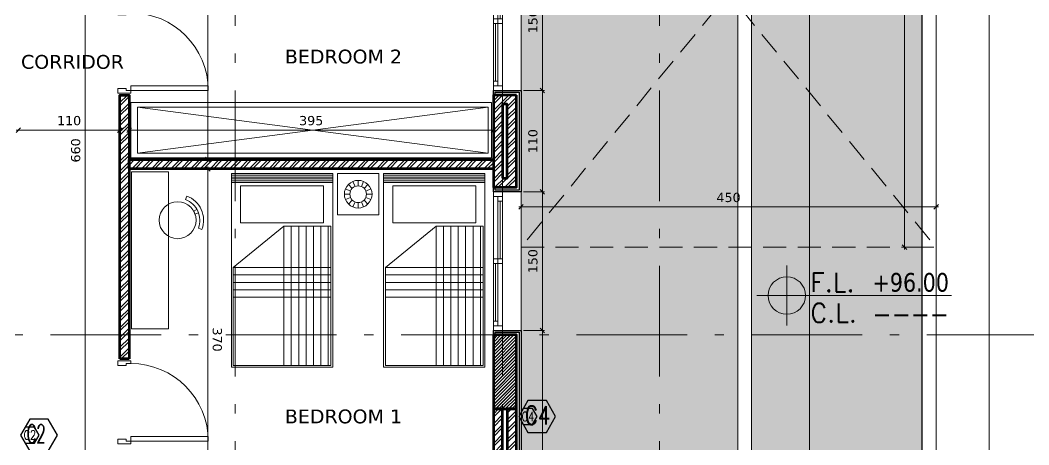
# Model space of a CAD drawing. Header units: inches. Extents: x -48 to 777, y -156 to 510.
# Drawn here: x 501.2 to 512.13, y 233.27 to 237.87 of the extents above; entities that cross this region are included whole.
import ezdxf
from ezdxf.enums import TextEntityAlignment as Align

# ---------------------------------------------------------------- set-up
doc = ezdxf.new("R2010")
doc.units = ezdxf.units.IN
doc.header["$MEASUREMENT"] = 0
for name, pattern in [('ACAD_ISO10W100', [18, 12, -3, 0, -3]), ('HIDDEN', [0.375, 0.25, -0.125]), ('NUHA', [1.45, 0.75, -0.25, 0.2, -0.25])]:
    doc.linetypes.add(name, pattern=pattern)
doc.layers.get('Defpoints').update_dxf_attribs({"lineweight": 5})
for name, color, linetype, lineweight in [('A-AXIS ST', 251, 'ACAD_ISO10W100', 5), ('A-DIM', 9, 'Continuous', 5), ('A-DOORS', 38, 'Continuous', 20), ('A-FURN1', 211, 'Continuous', 15), ('A-HIDDEN', 254, 'HIDDEN', 5), ('A-PILLARS', 1, 'Continuous', 60), ('A-SIGNS1', 20, 'Continuous', 15), ('A-SIGNS2', 30, 'Continuous', 15), ('A-TEXT', 50, 'Continuous', 15), ('A-WALLS', 7, 'Continuous', 60), ('A-WINDOWS', 4, 'Continuous', 20), ('C-STONE', 42, 'Continuous', 30), ('D-STONE', 52, 'Continuous', 20), ('H-GRASS', 100, 'Continuous', 5), ('H-PILLARS', 61, 'Continuous', 5), ('H-WALLS', 51, 'Continuous', 5), ('modificat', 127, 'Continuous', 15)]:
    doc.layers.add(name, color=color, linetype=linetype, lineweight=lineweight)
doc.layers.add('HH-GREY', color=253, linetype='Continuous', lineweight=5, true_color=0x828282)
for name, color, linetype in [('str-col-hatch', 8, 'Continuous'), ('str-COL-TAG-100', 1, 'Continuous'), ('str-COL-TAG-50', 7, 'Continuous'), ('str-columns', 3, 'Continuous')]:
    doc.layers.add(name, color=color, linetype=linetype)
doc.styles.add('ROMAN', font='ROMANS.SHX')
doc.styles.add('ROMAND', font='verdana.ttf')
doc.styles.add('ROMANS', font='romans__.ttf', dxfattribs={"height": 0.14})
doc.dimstyles.new('M-1.50', dxfattribs={"dimtxt": 0.1, "dimasz": 0.05, "dimexe": 0.025, "dimexo": 0.025, "dimgap": 0.05, "dimtad": 1, "dimlfac": 100, "dimrnd": 0.5, "dimzin": 9, "dimdsep": 46, "dimtxsty": 'ROMAND', "dimblk": 'OBLIQUE', "dimcen": 1, "dimdle": 0.025, "dimclrd": 256, "dimclre": 256, "dimclrt": 2, "dimadec": 0, "dimazin": 0, "dimtfac": 0.666667, "dimtmove": 2, "dimatfit": 3, "dimfxl": 0.04, "dimtolj": 1, "dimtzin": 5, "dimlwd": -1, "dimlwe": -1, "dimarcsym": 0})
pattern_1 = [(45, (-242.49175, -76.21088), (-0.0530330086, 0.0530330086), []), (45, (-242.4564, -76.21088), (-0.0530330086, 0.0530330086), [])]

# ---------------------------------------------------------------- blocks, each defined once
blk = doc.blocks.new('_Oblique')
at = {"color": 0, "linetype": 'ByBlock', "lineweight": -2}
blk.add_line((-0.5, -0.5), (0.5, 0.5), dxfattribs=at)
blk = doc.blocks.new('*D1375')
at = {"layer": 'A-DIM', "transparency": 16777216}
for p, q in [((503.652, 236.257), (503.206, 236.257)), ((503.231, 236.282), (503.231, 232.532)), ((503.652, 232.557), (503.206, 232.557))]:
    blk.add_line(p, q, dxfattribs=at)
at = {"layer": 'Defpoints', "color": 0, "transparency": 16777216}
for p in [(503.677, 236.257), (503.231, 232.557), (503.677, 232.557)]:
    blk.add_point(p, dxfattribs=at)
at = {"layer": 'A-DIM', "transparency": 16777216, "xscale": 0.05, "yscale": 0.05, "zscale": 0.05}
for p, rotation in [((503.231, 236.257), 90.00000000000021), ((503.231, 232.557), 270.0000000000002)]:
    blk.add_blockref('_Oblique', p, dxfattribs=dict(at, rotation=rotation))
at = {"layer": 'A-DIM', "color": 2, "transparency": 16777216, "insert": (503.333, 234.407), "char_height": 0.1, "attachment_point": 5, "rotation": 270, "style": 'ROMAND'}
blk.add_mtext('\\A1;370', dxfattribs=at)
blk = doc.blocks.new('*D7')
at = {"layer": 'A-DIM', "transparency": 16777216}
for p, q in [((332.144, 67.916), (332.144, 63.366)), ((332.556, 67.891), (332.119, 67.891)), ((332.556, 63.391), (332.119, 63.391))]:
    blk.add_line(p, q, dxfattribs=at)
at = {"layer": 'Defpoints', "color": 0, "transparency": 16777216}
for p in [(332.581, 67.891), (332.144, 63.391), (332.581, 63.391)]:
    blk.add_point(p, dxfattribs=at)
at = {"layer": 'A-DIM', "transparency": 16777216, "xscale": 0.05, "yscale": 0.05, "zscale": 0.05}
for p, rotation in [((332.144, 67.891), 90), ((332.144, 63.391), 270)]:
    blk.add_blockref('_Oblique', p, dxfattribs=dict(at, rotation=rotation))
at = {"layer": 'A-DIM', "color": 2, "transparency": 16777216, "insert": (332.042, 65.641), "char_height": 0.1, "attachment_point": 5, "rotation": 90, "style": 'ROMAND'}
blk.add_mtext('\\A1;450', dxfattribs=at)
blk = doc.blocks.new('*D8')
at = {"layer": 'A-DIM', "transparency": 16777216}
for p, q in [((327.081, 67.866), (327.081, 67.523)), ((332.581, 67.866), (332.581, 67.523)), ((332.606, 67.548), (327.056, 67.548))]:
    blk.add_line(p, q, dxfattribs=at)
at = {"layer": 'Defpoints', "color": 0, "transparency": 16777216}
for p in [(327.081, 67.891), (332.581, 67.891), (327.081, 67.548)]:
    blk.add_point(p, dxfattribs=at)
at = {"layer": 'A-DIM', "transparency": 16777216, "xscale": 0.05, "yscale": 0.05, "zscale": 0.05, "rotation": 180}
blk.add_blockref('_Oblique', (327.081, 67.548), dxfattribs=at)
at = {"layer": 'A-DIM', "transparency": 16777216, "xscale": 0.05, "yscale": 0.05, "zscale": 0.05}
blk.add_blockref('_Oblique', (332.581, 67.548), dxfattribs=at)
at = {"layer": 'A-DIM', "color": 2, "transparency": 16777216, "insert": (329.831, 67.65), "char_height": 0.1, "attachment_point": 5, "style": 'ROMAND'}
blk.add_mtext('\\A1;550', dxfattribs=at)
blk = doc.blocks.new('vnkhjghg')
at = {"extrusion": (0, 0, -1)}
for points in [[(-757.015, 41.837), (-757.001, 41.799, 0.414214), (-757.141, 41.49), (-757.179, 41.476, -0.414214)], [(-757.143, 41.655, -0.041739), (-757.126, 41.692), (-757.09, 41.675, 0.050126), (-757.106, 41.639)]]:
    blk.add_lwpolyline(points, format="xyb", close=True, dxfattribs=at)
blk.add_circle((-756.916, 41.575), 0.2, dxfattribs=at)
blk = doc.blocks.new('gkjhg')
at = {"layer": 'A-FURN1', "extrusion": (0, 0, -1)}
for p, q in [((566.88, 146.17), (568.98, 146.17)), ((566.88, 146.17), (566.88, 145.07)), ((566.9, 146.15), (566.9, 145.09)), ((566.9, 146.15), (568.41, 146.15)), ((568.41, 146.15), (568.41, 145.64)), ((568.98, 146.17), (568.98, 145.07)), ((568.445, 146.07), (568.845, 146.07)), ((568.445, 145.17), (568.445, 146.07)), ((568.845, 146.07), (568.845, 145.17)), ((568.41, 145.64), (567.96, 145.09)), ((568.845, 145.17), (568.445, 145.17)), ((566.88, 145.07), (568.98, 145.07)), ((566.9, 145.09), (567.96, 145.09))]:
    blk.add_line(p, q, dxfattribs=at)
at = {"layer": 'HH-GREY', "extrusion": (0, 0, -1)}
for p, q in [((566.9, 146.12), (568.41, 146.12)), ((567.64, 146.15), (567.64, 145.09)), ((567.72, 146.15), (567.72, 145.09)), ((567.8, 146.15), (567.8, 145.09)), ((567.88, 146.15), (567.88, 145.09)), ((567.96, 146.15), (567.96, 145.09)), ((568.88, 146.17), (568.88, 145.07)), ((568.9, 146.17), (568.9, 145.07)), ((568.92, 146.17), (568.92, 145.07)), ((568.94, 146.17), (568.94, 145.07)), ((568.96, 146.17), (568.96, 145.07)), ((566.9, 146.04), (568.41, 146.04)), ((566.9, 145.96), (568.41, 145.96)), ((566.9, 145.88), (568.41, 145.88)), ((566.9, 145.8), (568.41, 145.8)), ((566.9, 145.72), (568.41, 145.72)), ((566.9, 145.64), (568.41, 145.64))]:
    blk.add_line(p, q, dxfattribs=at)
blk = doc.blocks.new('dzhgjfcgxbf')
for p, q in [((631.6, 370.288), (631.562, 370.381)), ((631.657, 370.3), (631.657, 370.4)), ((631.715, 370.288), (631.753, 370.381)), ((631.519, 370.207), (631.426, 370.245)), ((631.551, 370.256), (631.481, 370.326)), ((631.764, 370.256), (631.834, 370.326)), ((631.796, 370.207), (631.888, 370.245)), ((631.507, 370.15), (631.407, 370.15)), ((631.519, 370.092), (631.426, 370.054)), ((631.551, 370.044), (631.481, 369.973)), ((631.6, 370.011), (631.562, 369.919)), ((631.657, 370), (631.657, 369.9)), ((631.715, 370.011), (631.753, 369.919)), ((631.764, 370.044), (631.834, 369.973)), ((631.796, 370.092), (631.888, 370.054)), ((631.807, 370.15), (631.907, 370.15))]:
    blk.add_line(p, q)
for radius in [0.25, 0.15]:
    blk.add_circle((631.657, 370.15), radius)
blk = doc.blocks.new('*U25')
for p, q in [((50, 100), (1450, 100)), ((50, 50), (1450, 50)), ((50, 0), (1450, 0)), ((100, 100), (100, 50)), ((100, 75), (725, 75)), ((725, 0), (725, 100)), ((775, 0), (775, 100)), ((775, 25), (1400, 25)), ((1400, 0), (1400, 50))]:
    blk.add_line(p, q)
for points in [[(0, 100), (50, 100), (50, 0), (0, 0)], [(1500, 100), (1450, 100), (1450, 0), (1500, 0)]]:
    blk.add_lwpolyline(points)
blk = doc.blocks.new('*U34')
for points in [[(130, -160), (100, -160), (100, -20), (150, -20), (150, -110), (130, -110), (130, -160)], [(970, -160), (1000, -160), (1000, -20), (950, -20), (950, -110), (970, -110), (970, -160)], [(180, -1000), (180, -160), (130, -160), (130, -1000)]]:
    blk.add_lwpolyline(points, close=True)
blk.add_arc((130, -160), 840, 270, 0)
blk = doc.blocks.new('AXIS')
at = {"layer": 'A-AXIS ST', "ltscale": 0.1}
for p, q in [((647.01853, 296.91777), (647.01853, 336.01919)), ((649.91853, 296.91777), (649.91853, 336.01919)), ((651.61853, 296.91777), (651.61853, 336.01919)), ((657.61853, 310.66777), (627.81853, 310.66777))]:
    blk.add_line(p, q, dxfattribs=at)
blk = doc.blocks.new('*D1323')
at = {"layer": 'A-DIM', "transparency": 16777216}
for p, q in [((503.652, 236.257), (503.206, 236.257)), ((503.231, 236.282), (503.231, 232.532)), ((503.652, 232.557), (503.206, 232.557))]:
    blk.add_line(p, q, dxfattribs=at)
at = {"layer": 'Defpoints', "color": 0, "transparency": 16777216}
for p in [(503.677, 236.257), (503.231, 232.557), (503.677, 232.557)]:
    blk.add_point(p, dxfattribs=at)
at = {"layer": 'A-DIM', "transparency": 16777216, "xscale": 0.05, "yscale": 0.05, "zscale": 0.05}
for p, rotation in [((503.231, 236.257), 89.99999999999987), ((503.231, 232.557), 269.9999999999999)]:
    blk.add_blockref('_Oblique', p, dxfattribs=dict(at, rotation=rotation))
at = {"layer": 'A-DIM', "color": 2, "transparency": 16777216, "insert": (503.333, 234.407), "char_height": 0.1, "attachment_point": 5, "rotation": 270, "style": 'ROMAND'}
blk.add_mtext('\\A1;370', dxfattribs=at)
blk = doc.blocks.new('*D1329')
at = {"layer": 'A-DIM', "transparency": 16777216}
for p, q in [((503.652, 236.257), (503.206, 236.257)), ((503.231, 236.282), (503.231, 232.532)), ((503.652, 232.557), (503.206, 232.557))]:
    blk.add_line(p, q, dxfattribs=at)
at = {"layer": 'Defpoints', "color": 0, "transparency": 16777216}
for p in [(503.677, 236.257), (503.231, 232.557), (503.677, 232.557)]:
    blk.add_point(p, dxfattribs=at)
at = {"layer": 'A-DIM', "transparency": 16777216, "xscale": 0.05, "yscale": 0.05, "zscale": 0.05}
for p, rotation in [((503.231, 236.257), 89.99999999999987), ((503.231, 232.557), 269.9999999999999)]:
    blk.add_blockref('_Oblique', p, dxfattribs=dict(at, rotation=rotation))
at = {"layer": 'A-DIM', "color": 2, "transparency": 16777216, "insert": (503.333, 234.407), "char_height": 0.1, "attachment_point": 5, "rotation": 270, "style": 'ROMAND'}
blk.add_mtext('\\A1;370', dxfattribs=at)
blk = doc.blocks.new('*D1362')
at = {"layer": 'A-DIM', "transparency": 16777216}
blk.add_line((502.352, 236.677), (506.352, 236.677), dxfattribs=at)
at = {"layer": 'Defpoints', "color": 0, "transparency": 16777216}
for p in [(502.377, 236.677), (506.327, 236.677), (506.327, 236.677)]:
    blk.add_point(p, dxfattribs=at)
at = {"layer": 'A-DIM', "transparency": 16777216, "xscale": 0.05, "yscale": 0.05, "zscale": 0.05, "rotation": 180}
blk.add_blockref('_Oblique', (502.377, 236.677), dxfattribs=at)
at = {"layer": 'A-DIM', "transparency": 16777216, "xscale": 0.05, "yscale": 0.05, "zscale": 0.05}
blk.add_blockref('_Oblique', (506.327, 236.677), dxfattribs=at)
at = {"layer": 'A-DIM', "color": 2, "transparency": 16777216, "insert": (504.352, 236.779), "char_height": 0.1, "attachment_point": 5, "style": 'ROMAND'}
blk.add_mtext('\\A1;395', dxfattribs=at)
blk = doc.blocks.new('*D1363')
at = {"layer": 'A-DIM', "transparency": 16777216}
blk.add_line((503.231, 236.332), (503.231, 240.082), dxfattribs=at)
at = {"layer": 'Defpoints', "color": 0, "transparency": 16777216}
for p in [(503.231, 240.057), (503.231, 240.057), (503.231, 236.357)]:
    blk.add_point(p, dxfattribs=at)
at = {"layer": 'A-DIM', "transparency": 16777216, "xscale": 0.05, "yscale": 0.05, "zscale": 0.05}
for p, rotation in [((503.231, 240.057), 90), ((503.231, 236.357), 270)]:
    blk.add_blockref('_Oblique', p, dxfattribs=dict(at, rotation=rotation))
at = {"layer": 'A-DIM', "color": 2, "transparency": 16777216, "insert": (503.128, 238.207), "char_height": 0.1, "attachment_point": 5, "rotation": 90, "style": 'ROMAND'}
blk.add_mtext('\\A1;370', dxfattribs=at)
blk = doc.blocks.new('*D1373')
at = {"layer": 'A-DIM', "transparency": 16777216}
blk.add_line((502.302, 236.677), (501.152, 236.677), dxfattribs=at)
at = {"layer": 'Defpoints', "color": 0, "transparency": 16777216}
for p in [(501.177, 236.677), (501.177, 236.677), (502.277, 236.677)]:
    blk.add_point(p, dxfattribs=at)
at = {"layer": 'A-DIM', "transparency": 16777216, "xscale": 0.05, "yscale": 0.05, "zscale": 0.05, "rotation": 180}
blk.add_blockref('_Oblique', (501.177, 236.677), dxfattribs=at)
at = {"layer": 'A-DIM', "transparency": 16777216, "xscale": 0.05, "yscale": 0.05, "zscale": 0.05}
blk.add_blockref('_Oblique', (502.277, 236.677), dxfattribs=at)
at = {"layer": 'A-DIM', "color": 2, "transparency": 16777216, "insert": (501.727, 236.779), "char_height": 0.1, "attachment_point": 5, "style": 'ROMAND'}
blk.add_mtext('\\A1;110', dxfattribs=at)
blk = doc.blocks.new('*D1278')
at = {"layer": 'A-DIM', "transparency": 16777216}
for p, q in [((506.652, 234.507), (506.883, 234.507)), ((506.858, 228.532), (506.858, 234.532)), ((506.652, 228.557), (506.883, 228.557))]:
    blk.add_line(p, q, dxfattribs=at)
at = {"layer": 'Defpoints', "color": 0, "transparency": 16777216}
for p in [(506.627, 234.507), (506.858, 234.507), (506.627, 228.557)]:
    blk.add_point(p, dxfattribs=at)
at = {"layer": 'A-DIM', "transparency": 16777216, "xscale": 0.05, "yscale": 0.05, "zscale": 0.05}
for p, rotation in [((506.858, 234.507), 90), ((506.858, 228.557), 270)]:
    blk.add_blockref('_Oblique', p, dxfattribs=dict(at, rotation=rotation))
at = {"layer": 'A-DIM', "color": 2, "transparency": 16777216, "insert": (506.756, 231.532), "char_height": 0.1, "attachment_point": 5, "rotation": 90, "style": 'ROMAND'}
blk.add_mtext('\\A1;595', dxfattribs=at)
blk = doc.blocks.new('*D1279')
at = {"layer": 'A-DIM', "transparency": 16777216}
for p, q in [((506.652, 236.007), (506.883, 236.007)), ((506.858, 234.482), (506.858, 236.032)), ((506.652, 234.507), (506.883, 234.507))]:
    blk.add_line(p, q, dxfattribs=at)
at = {"layer": 'Defpoints', "color": 0, "transparency": 16777216}
for p in [(506.627, 236.007), (506.858, 236.007), (506.627, 234.507)]:
    blk.add_point(p, dxfattribs=at)
at = {"layer": 'A-DIM', "transparency": 16777216, "xscale": 0.05, "yscale": 0.05, "zscale": 0.05}
for p, rotation in [((506.858, 236.007), 90), ((506.858, 234.507), 270)]:
    blk.add_blockref('_Oblique', p, dxfattribs=dict(at, rotation=rotation))
at = {"layer": 'A-DIM', "color": 2, "transparency": 16777216, "insert": (506.756, 235.257), "char_height": 0.1, "attachment_point": 5, "rotation": 90, "style": 'ROMAND'}
blk.add_mtext('\\A1;150', dxfattribs=at)
blk = doc.blocks.new('*D1280')
at = {"layer": 'A-DIM', "transparency": 16777216}
for p, q in [((506.652, 237.107), (506.883, 237.107)), ((506.858, 235.982), (506.858, 237.132)), ((506.652, 236.007), (506.883, 236.007))]:
    blk.add_line(p, q, dxfattribs=at)
at = {"layer": 'Defpoints', "color": 0, "transparency": 16777216}
for p in [(506.627, 237.107), (506.858, 237.107), (506.627, 236.007)]:
    blk.add_point(p, dxfattribs=at)
at = {"layer": 'A-DIM', "transparency": 16777216, "xscale": 0.05, "yscale": 0.05, "zscale": 0.05}
for p, rotation in [((506.858, 237.107), 90), ((506.858, 236.007), 270)]:
    blk.add_blockref('_Oblique', p, dxfattribs=dict(at, rotation=rotation))
at = {"layer": 'A-DIM', "color": 2, "transparency": 16777216, "insert": (506.756, 236.557), "char_height": 0.1, "attachment_point": 5, "rotation": 90, "style": 'ROMAND'}
blk.add_mtext('\\A1;110', dxfattribs=at)
blk = doc.blocks.new('*D1281')
at = {"layer": 'A-DIM', "transparency": 16777216}
for p, q in [((506.858, 237.082), (506.858, 238.632)), ((506.652, 238.607), (506.883, 238.607)), ((506.652, 237.107), (506.883, 237.107))]:
    blk.add_line(p, q, dxfattribs=at)
at = {"layer": 'Defpoints', "color": 0, "transparency": 16777216}
for p in [(506.627, 238.607), (506.858, 238.607), (506.627, 237.107)]:
    blk.add_point(p, dxfattribs=at)
at = {"layer": 'A-DIM', "transparency": 16777216, "xscale": 0.05, "yscale": 0.05, "zscale": 0.05}
for p, rotation in [((506.858, 238.607), 90), ((506.858, 237.107), 270)]:
    blk.add_blockref('_Oblique', p, dxfattribs=dict(at, rotation=rotation))
at = {"layer": 'A-DIM', "color": 2, "transparency": 16777216, "insert": (506.756, 237.857), "char_height": 0.1, "attachment_point": 5, "rotation": 90, "style": 'ROMAND'}
blk.add_mtext('\\A1;150', dxfattribs=at)
blk = doc.blocks.new('*D1305')
at = {"layer": 'A-DIM', "transparency": 16777216}
for p, q in [((502.172, 239.757), (501.876, 239.757)), ((501.901, 233.132), (501.901, 239.782)), ((502.172, 233.157), (501.876, 233.157))]:
    blk.add_line(p, q, dxfattribs=at)
at = {"layer": 'Defpoints', "color": 0, "transparency": 16777216}
for p in [(501.901, 239.757), (502.197, 239.757), (502.197, 233.157)]:
    blk.add_point(p, dxfattribs=at)
at = {"layer": 'A-DIM', "transparency": 16777216, "xscale": 0.05, "yscale": 0.05, "zscale": 0.05}
for p, rotation in [((501.901, 239.757), 90), ((501.901, 233.157), 270)]:
    blk.add_blockref('_Oblique', p, dxfattribs=dict(at, rotation=rotation))
at = {"layer": 'A-DIM', "color": 2, "transparency": 16777216, "insert": (501.799, 236.457), "char_height": 0.1, "attachment_point": 5, "rotation": 90, "style": 'ROMAND'}
blk.add_mtext('\\A1;660', dxfattribs=at)
blk = doc.blocks.new('*D1313')
at = {"layer": 'A-DIM', "transparency": 16777216}
for p, q in [((509.152, 240.007), (509.781, 240.007)), ((509.756, 224.632), (509.756, 240.032)), ((509.152, 224.657), (509.781, 224.657))]:
    blk.add_line(p, q, dxfattribs=at)
at = {"layer": 'Defpoints', "color": 0, "transparency": 16777216}
for p in [(509.127, 240.007), (509.756, 240.007), (509.127, 224.657)]:
    blk.add_point(p, dxfattribs=at)
at = {"layer": 'A-DIM', "transparency": 16777216, "xscale": 0.05, "yscale": 0.05, "zscale": 0.05}
for p, rotation in [((509.756, 240.007), 90), ((509.756, 224.657), 270)]:
    blk.add_blockref('_Oblique', p, dxfattribs=dict(at, rotation=rotation))
at = {"layer": 'A-DIM', "color": 2, "transparency": 16777216, "insert": (509.654, 232.332), "char_height": 0.1, "attachment_point": 5, "rotation": 90, "style": 'ROMAND'}
blk.add_mtext('\\A1;1535', dxfattribs=at)
blk = doc.blocks.new('*D1316')
at = {"layer": 'A-DIM', "transparency": 16777216}
for p, q in [((511.152, 240.007), (511.727, 240.007)), ((511.702, 240.032), (511.702, 225.552)), ((511.152, 225.577), (511.727, 225.577))]:
    blk.add_line(p, q, dxfattribs=at)
at = {"layer": 'Defpoints', "color": 0, "transparency": 16777216}
for p in [(511.127, 240.007), (511.127, 225.577), (511.702, 225.577)]:
    blk.add_point(p, dxfattribs=at)
at = {"layer": 'A-DIM', "transparency": 16777216, "xscale": 0.05, "yscale": 0.05, "zscale": 0.05}
for p, rotation in [((511.702, 240.007), 90), ((511.702, 225.577), 270)]:
    blk.add_blockref('_Oblique', p, dxfattribs=dict(at, rotation=rotation))
at = {"layer": 'A-DIM', "color": 2, "transparency": 16777216, "insert": (511.6, 232.792), "char_height": 0.1, "attachment_point": 5, "rotation": 90, "style": 'ROMAND'}
blk.add_mtext('\\A1;1443', dxfattribs=at)
blk = doc.blocks.new('GXFHGCGFCD')
at = {"layer": 'A-SIGNS1', "linetype": 'NUHA'}
h = blk.add_hatch(color=256, dxfattribs=at)
h.paths.add_polyline_path([(90.3819, 61.3301), (90.3819, 61.1701), (90.5419, 61.1701, 0.414214)])
h.paths.add_polyline_path([(90.3819, 61.1701), (90.2219, 61.1701, 0.414214), (90.3819, 61.0101)])
at = {"layer": 'A-SIGNS1'}
for p, q in [((90.3819, 60.9141), (90.3819, 61.4261)), ((90.1259, 61.1701), (91.7898, 61.1701))]:
    blk.add_line(p, q, dxfattribs=at)
blk.add_circle((90.3819, 61.1701), 0.16, dxfattribs=at)
blk = doc.blocks.new('DGXFHXFGDFD')
at = {"layer": 'A-SIGNS1'}
blk.add_blockref('GXFHGCGFCD', (0, 0), dxfattribs=at)
at = {"layer": 'A-SIGNS2', "linetype": 'NUHA', "style": 'ROMANS'}
for s, p in [('F.L.', (90.5835, 61.2031)), ('C.L.', (90.5835, 60.9413))]:
    blk.add_text(s, height=0.16, dxfattribs=at).set_placement(p)
at = {"layer": 'A-SIGNS2', "style": 'ROMANS', "width": 0.910135, "flags": 4}
for tag, p, p2 in [('NIV.FINI', (91.1159, 61.2031), (91.7898, 61.2031)), ('NIV.BETON', (91.1159, 60.9413), (91.7898, 60.9413))]:
    blk.add_attdef(tag, text='', height=0.16, dxfattribs=at).set_placement(p, p2, align=Align.FIT)
blk = doc.blocks.new('tags')
at = {"layer": 'str-COL-TAG-100', "color": 2}
blk.add_lwpolyline([(0.125, -0.262), (0.325, -0.262), (0.425, -0.088), (0.325, 0.085), (0.125, 0.085), (0.025, -0.088)], close=True, dxfattribs=at)
at = {"layer": 'str-COL-TAG-50', "color": 2}
blk.add_lwpolyline([(0.075, -0.175), (0.175, -0.175), (0.225, -0.088), (0.175, -0.002), (0.075, -0.002), (0.025, -0.088)], close=True, dxfattribs=at)
at = {"layer": 'str-COL-TAG-100', "color": 1, "style": 'ROMANS', "width": 0.699426}
blk.add_attdef('NUMBER', text='', height=0.2, dxfattribs=at).set_placement((0.092, -0.174), (0.368, -0.174), align=Align.FIT)
at = {"layer": 'str-COL-TAG-50', "color": 1, "style": 'ROMANS', "width": 0.697102}
blk.add_attdef('NUMBER', text='', height=0.1, dxfattribs=at).set_placement((0.056, -0.138), (0.194, -0.138), align=Align.FIT)
blk = doc.blocks.new('WOQOUO NAZAR')
at = {"layer": 'A-HIDDEN'}
for p, q in [((327.08134, 67.89084), (332.58135, 63.39085)), ((327.08135, 63.39084), (332.58134, 67.89085))]:
    blk.add_line(p, q, dxfattribs=at)
blk.add_lwpolyline([(327.08135, 63.39084), (332.58135, 63.39085), (332.58134, 67.89085), (327.08134, 67.89084)], close=True, dxfattribs=at)
at = {"layer": 'A-DIM'}
dim = blk.add_linear_dim(base=(332.14413, 63.39085), p1=(332.58134, 67.89085), p2=(332.58134, 63.39085), angle=90, dimstyle='M-1.50', dxfattribs=at)
dim.commit()
dim.dimension.update_dxf_attribs({"geometry": '*D7', "text_midpoint": (332.04208, 65.64085)})
dim = blk.add_linear_dim(base=(327.08134, 67.54828), p1=(332.58134, 67.89085), p2=(327.08134, 67.89084), dimstyle='M-1.50', dxfattribs=at)
dim.commit()
dim.dimension.update_dxf_attribs({"geometry": '*D8', "text_midpoint": (329.83134, 67.65032)})

msp = doc.modelspace()

# ---------------------------------------------------------------- hatches: boundary and pattern name
at = {"layer": 'H-GRASS'}
h = msp.add_hatch(dxfattribs=at)
h.set_pattern_fill('AR-SAND', color=256, scale=0.1, angle=270)
h.set_pattern_definition([(307.5, (-242.49175, -76.21088), (0.192682377, 0.006299336), [0, -0.152, 0, -0.17, 0, -0.1625]), (277.5, (-242.49175, -76.21088), (0.28221461, -0.17697767), [0, -0.082, 0, -0.137, 0, -0.0525]), (237.5, (-242.49175, -76.08788), (0.000565905, -0.311414186), [0, -0.05, 0, -0.18, 0, -0.235]), (227.5, (-242.49175, -76.08788), (0.08776756, -0.30061266), [0, -0.025, 0, -0.118, 0, -0.135])])
h.paths.add_polyline_path([(506.12678, 226.70688), (508.97678, 226.70688), (508.97678, 240.15688), (510.97678, 240.15688), (510.97678, 253.21851), (510.12678, 253.21853), (510.12678, 240.9073), (506.62678, 240.9073), (506.62678, 240.90605), (506.62678, 240.30688), (506.62678, 238.60688), (506.62678, 237.10688), (506.62678, 236.00688), (506.62678, 234.50688), (506.62678, 228.55688), (506.12678, 228.55688)])
edge = h.paths.add_edge_path()
edge.add_line((502.35658, 226.70688), (503.21865, 226.70688))
edge.add_arc((505.37678, 228.15688), 2.6, 180, 213.896355, ccw=False)
edge.add_line((502.77678, 228.15688), (502.77678, 228.55688))
edge.add_line((502.77678, 228.55688), (501.8458, 228.55688))
edge.add_line((501.8458, 228.55688), (501.8458, 227.45688))
edge.add_line((501.8458, 227.45688), (501.8458, 226.80688))
edge.add_line((501.8458, 226.80688), (502.31084, 226.80688))
edge.add_arc((505.35617, 228.13953), 3.32415, 203.63435, 205.529844)
h = msp.add_hatch(dxfattribs=at)
h.set_pattern_fill('AR-SAND', color=256, scale=0.1, angle=270)
h.set_pattern_definition([(307.5, (0, 99), (0.192682377, 0.006299336), [0, -0.152, 0, -0.17, 0, -0.1625]), (277.5, (0, 99), (0.28221461, -0.17697767), [0, -0.082, 0, -0.137, 0, -0.0525]), (237.5, (2e-17, 99.123), (0.000565905, -0.311414186), [0, -0.05, 0, -0.18, 0, -0.235]), (227.5, (2e-17, 99.123), (0.08776756, -0.30061266), [0, -0.025, 0, -0.118, 0, -0.135])])
edge = h.paths.add_edge_path()
edge.add_line((510.97678, 240.00688), (509.12678, 240.00688))
edge.add_line((509.12678, 240.00688), (509.12678, 226.55688))
edge.add_line((509.12678, 226.55688), (502.43357, 226.55688))
edge.add_arc((505.37678, 228.15688), 3.35, 208.52955, 270)
edge.add_line((505.37678, 224.80688), (511.56759, 224.80688))
edge.add_line((511.56759, 224.80688), (510.97678, 225.52365))
edge.add_line((510.97678, 225.52365), (510.97678, 240.00688))
at = {"layer": 'H-PILLARS', "linetype": 'Continuous'}
h = msp.add_hatch(dxfattribs=at)
h.set_pattern_fill('ANSI31', color=256, scale=0.2)
h.set_pattern_definition([(45, (-44.41078, -76.36929), (-0.0176776695, 0.0176776695), [])])
h.paths.add_polyline_path([(506.32678, 233.65688), (506.57678, 233.65688), (506.57678, 234.45688), (506.32678, 234.45688)])
at = {"layer": 'H-WALLS'}
h = msp.add_hatch(dxfattribs=at)
h.set_pattern_fill('ANSI32', color=256, scale=0.2)
h.set_pattern_definition(pattern_1)
h.paths.add_polyline_path([(502.37678, 234.19689), (502.27678, 234.19689), (502.27678, 237.05688), (502.37678, 237.05688)])
h = msp.add_hatch(dxfattribs=at)
h.set_pattern_fill('ANSI32', color=256, scale=0.2)
h.set_pattern_definition(pattern_1)
h.paths.add_polyline_path([(506.42678, 236.15688), (506.47678, 236.15688), (506.47678, 236.95688), (506.42678, 236.95688)], flags=16)
h.paths.add_polyline_path([(506.57678, 237.05688), (506.32678, 237.05688), (506.32678, 236.05688), (506.57678, 236.05688)])
h = msp.add_hatch(dxfattribs=at)
h.set_pattern_fill('ANSI32', color=256, scale=0.2)
h.set_pattern_definition(pattern_1)
h.paths.add_polyline_path([(502.37678, 236.25688), (502.37678, 236.35688), (506.32678, 236.35688), (506.32678, 236.25688)])
h = msp.add_hatch(dxfattribs=at)
h.set_pattern_fill('ANSI32', color=256, scale=0.2)
h.set_pattern_definition(pattern_1)
h.paths.add_polyline_path([(506.42678, 233.65688), (506.32678, 233.65688), (506.32678, 228.85688), (506.42678, 228.85688)])
h = msp.add_hatch(dxfattribs=at)
h.set_pattern_fill('ANSI32', color=256, scale=0.2)
h.set_pattern_definition(pattern_1)
h.paths.add_polyline_path([(506.57678, 233.65688), (506.47678, 233.65688), (506.47678, 228.85688), (506.57678, 228.85688)])
at = {"layer": 'str-col-hatch'}
h = msp.add_hatch(dxfattribs=at)
h.set_pattern_fill('ANSI31', color=256, scale=0.4)
h.set_pattern_definition([(45, (-189.80302, 182.947635), (-0.035355339, 0.035355339), [])])
h.paths.add_polyline_path([(506.32678, 234.45688), (506.32678, 233.65688), (506.57678, 233.65688), (506.57678, 234.45688)])

# ---------------------------------------------------------------- linework, layer by layer
at = {"layer": 'A-FURN1'}
msp.add_lwpolyline([(502.40353, 236.22332), (502.80353, 236.22332), (502.80353, 234.52332), (502.40353, 234.52332)], close=True, dxfattribs=at)
at = {"layer": 'A-FURN1', "extrusion": (0, 0, -1)}
msp.add_lwpolyline([(-505.08671, 236.20701), (-505.08671, 235.75701), (-504.63671, 235.75701), (-504.63671, 236.20701)], close=True, dxfattribs=at)
at = {"layer": 'A-PILLARS'}
msp.add_lwpolyline([(506.32678, 233.65688), (506.57678, 233.65688), (506.57678, 234.45688), (506.32678, 234.45688)], close=True, dxfattribs=at)
at = {"layer": 'A-WALLS', "linetype": 'Continuous'}
msp.add_lwpolyline([(502.27678, 234.19689), (502.27678, 237.05688), (502.37678, 237.05688), (502.37678, 234.19689)], dxfattribs=at)
at = {"layer": 'A-WALLS'}
for points in [[(506.57678, 237.05688), (506.32678, 237.05688), (506.32678, 236.05688), (506.57678, 236.05688)], [(506.42678, 236.15688), (506.47678, 236.15688), (506.47678, 236.95688), (506.42678, 236.95688)]]:
    msp.add_lwpolyline(points, close=True, dxfattribs=at)
at = {"layer": 'A-WALLS', "linetype": 'Continuous'}
for points in [[(502.37678, 236.25688), (502.37678, 236.35688), (506.32678, 236.35688), (506.32678, 236.25688)], [(506.42678, 233.65688), (506.32678, 233.65688), (506.32678, 228.85688), (506.42678, 228.85688)], [(506.57678, 233.65688), (506.47678, 233.65688), (506.47678, 228.85688), (506.57678, 228.85688)]]:
    msp.add_lwpolyline(points, close=True, dxfattribs=at)
at = {"layer": 'A-WALLS'}
msp.add_lwpolyline([(502.37678, 234.19689), (502.27678, 234.19689)], dxfattribs=at)
at = {"layer": 'C-STONE'}
for points in [[(510.97678, 231.58289), (510.97678, 240.00688)], [(510.97678, 231.38289), (510.97678, 240.00688)]]:
    msp.add_lwpolyline(points, dxfattribs=at)
at = {"layer": 'C-STONE', "linetype": 'Continuous'}
for points in [[(506.32678, 237.05688), (506.32678, 237.10688), (506.62678, 237.10688), (506.62678, 236.00688), (506.32678, 236.00688), (506.32678, 236.05688)], [(506.34678, 237.05688), (506.34678, 237.08688), (506.60678, 237.08688), (506.60678, 236.02688), (506.34678, 236.02688), (506.34678, 236.05688)], [(506.32678, 234.45688), (506.32678, 234.50688), (506.62678, 234.50688), (506.62678, 228.55688), (504.77678, 228.55688), (504.77678, 228.85688), (504.82678, 228.85688)], [(506.34678, 234.45688), (506.34678, 234.48688), (506.60678, 234.48688), (506.60678, 228.57688), (504.79678, 228.57688), (504.79678, 228.83688), (504.82678, 228.83688)]]:
    msp.add_lwpolyline(points, dxfattribs=at)
at = {"layer": 'D-STONE', "linetype": 'Continuous'}
for p, q in [((506.62678, 237.10688), (506.62678, 238.60688)), ((506.62678, 234.50688), (506.62678, 236.00688))]:
    msp.add_line(p, q, dxfattribs=at)
at = {"layer": 'D-STONE'}
for points in [[(510.97678, 253.21851), (510.97678, 240.15688), (508.97678, 240.15688), (508.97678, 226.70688)], [(511.12678, 253.21851), (511.12678, 240.00688), (509.12678, 240.00688), (509.12678, 226.55688)], [(510.97678, 240.00688), (510.97678, 231.58289)]]:
    msp.add_lwpolyline(points, dxfattribs=at)
msp.add_lwpolyline([(511.12678, 240.00688), (511.12678, 225.5775), (511.88563, 224.65688), (505.37678, 224.65688, -0.2810737), (502.2639, 226.55688)], format="xyb", dxfattribs=at)
at = {"layer": 'modificat'}
for p, q in [((502.46763, 236.42688), (506.27114, 236.92688)), ((506.27114, 236.42688), (502.46763, 236.92688))]:
    msp.add_line(p, q, dxfattribs=at)
for points in [[(502.39678, 236.37688), (506.30678, 236.37688), (506.30678, 236.97688), (502.39678, 236.97688)], [(502.46763, 236.42688), (506.27114, 236.42688), (506.27114, 236.92688), (502.46763, 236.92688)]]:
    msp.add_lwpolyline(points, close=True, dxfattribs=at)
at = {"layer": 'str-columns'}
msp.add_lwpolyline([(506.32678, 233.65688), (506.57678, 233.65688), (506.57678, 234.45688), (506.32678, 234.45688)], close=True, dxfattribs=at)

# ---------------------------------------------------------------- block references
at = {"layer": 'A-DIM'}
msp.add_blockref('AXIS', (-143.49175, -76.21088), dxfattribs=at)
at = {"layer": 'A-DOORS', "xscale": 0.0009999999999906, "yscale": 0.0009999999999906, "zscale": 0.0009999999999906, "rotation": 90.00000000000001}
for p in [(502.23678, 236.97688), (502.23678, 233.17689)]:
    msp.add_blockref('*U34', p, dxfattribs=at)
at = {"layer": 'A-FURN1', "xscale": -1, "rotation": 270.0000000218399}
for p in [(358.41638, -332.77262), (360.06638, -332.77262)]:
    msp.add_blockref('gkjhg', p, dxfattribs=at)
at = {"layer": 'A-FURN1', "extrusion": (0, 0, -1), "xscale": 0.5999999999999996, "yscale": 0.5999999999999996, "zscale": 0.5999999999999996, "rotation": 269.9996903709664}
msp.add_blockref('dzhgjfcgxbf', (-726.94941, 614.97767), dxfattribs=at)
at = {"layer": 'A-FURN1'}
msp.add_blockref('vnkhjghg', (-254.01187, 194.12537), dxfattribs=at)
at = {"layer": 'A-HIDDEN', "rotation": 269.9999246618755}
msp.add_blockref('WOQOUO NAZAR', (443.23637, 567.98831), dxfattribs=at)
at = {"layer": 'A-SIGNS1'}
ref = msp.add_blockref('DGXFHXFGDFD', (394.97646, 157.36958), dxfattribs=dict(at, xscale=1.267200000000003, yscale=1.267200000000003, zscale=1.267200000000003))
ref.add_attrib('NIV.FINI', '+96.00', dxfattribs={"layer": 'A-SIGNS2', "height": 0.202752, "style": 'ROMAND', "width": 0.797031}).set_placement((510.43848, 234.92619), (511.26645, 234.92619), align=Align.FIT)
ref.add_attrib('NIV.BETON', '----', dxfattribs={"layer": 'A-SIGNS2', "height": 0.202752, "style": 'ROMAND', "width": 1.634557}).set_placement((510.43848, 234.59442), (511.26645, 234.59442), align=Align.FIT)
at = {"layer": 'A-WINDOWS', "xscale": 0.0009999999999906004, "yscale": 0.0009999999999906004, "zscale": 0.0009999999999906004, "rotation": 90.00000000281167}
for p in [(506.42678, 237.10688), (506.42678, 234.50688)]:
    msp.add_blockref('*U25', p, dxfattribs=at)
at = {"layer": 'str-columns'}
ref = msp.add_blockref('tags', (506.57678, 233.66073), dxfattribs=at)
ref.add_attrib('NUMBER', 'C4', dxfattribs={"layer": 'str-COL-TAG-50', "color": 1, "height": 0.1, "style": 'ROMANS', "width": 0.63631}).set_placement((506.63297, 233.52323), (506.77056, 233.52323), align=Align.FIT)
ref.add_attrib('NUMBER', 'C4', dxfattribs={"layer": 'str-COL-TAG-100', "color": 1, "height": 0.2, "style": 'ROMANS', "width": 0.638431}).set_placement((506.66862, 233.48667), (506.94471, 233.48667), align=Align.FIT)
ref = msp.add_blockref('tags', (501.17678, 233.46073), dxfattribs=at)
ref.add_attrib('NUMBER', 'C2', dxfattribs={"layer": 'str-COL-TAG-50', "color": 1, "height": 0.1, "style": 'ROMANS', "width": 0.63631}).set_placement((501.23297, 233.32323), (501.37056, 233.32323), align=Align.FIT)
ref.add_attrib('NUMBER', 'C2', dxfattribs={"layer": 'str-COL-TAG-100', "color": 1, "height": 0.2, "style": 'ROMAN', "width": 0.564429}).set_placement((501.26862, 233.28667), (501.47289, 233.28667), align=Align.FIT)

# ---------------------------------------------------------------- texts
at = {"layer": 'A-TEXT', "char_height": 0.15, "width": 2.3447222, "attachment_point": 1, "style": 'ROMAND'}
for s, insert in [('BEDROOM 2', (504.06637, 237.54875, -95)), ('CORRIDOR', (501.20575, 237.49104, -95)), ('BEDROOM 1', (504.06637, 233.64948, -95))]:
    msp.add_mtext(s, dxfattribs=dict(at, insert=insert))

# ---------------------------------------------------------------- dimensions: what is measured, and where the dimension line sits
at = {"layer": 'A-DIM'}
for base, p1, p2, picture, middle in [((503.23056, 240.05712), (503.23056, 236.35712), (503.23056, 240.05712), '*D1363', (503.12848, 238.20712)), ((509.75594, 240.00688), (509.12678, 224.65688), (509.12678, 240.00688), '*D1313', (509.65386, 232.33188)), ((511.70245, 225.5775), (511.12678, 240.00688), (511.12678, 225.5775), '*D1316', (511.60037, 232.79219)), ((501.90075, 239.75688), (502.19678, 233.15688), (502.19678, 239.75688), '*D1305', (501.7987, 236.45688)), ((506.85805, 238.60688), (506.62678, 237.10688), (506.62678, 238.60688), '*D1281', (506.756, 237.85688)), ((506.85805, 237.10688), (506.62678, 236.00688), (506.62678, 237.10688), '*D1280', (506.756, 236.55688)), ((506.85805, 236.00688), (506.62678, 234.50688), (506.62678, 236.00688), '*D1279', (506.756, 235.25688)), ((506.85805, 234.50688), (506.62678, 228.55688), (506.62678, 234.50688), '*D1278', (506.756, 231.53188))]:
    dim = msp.add_linear_dim(base=base, p1=p1, p2=p2, angle=90, dimstyle='M-1.50', dxfattribs=at)
    dim.commit()
    dim.dimension.update_dxf_attribs({"geometry": picture, "text_midpoint": middle})
for base, p1, p2, picture, middle in [((501.17678, 236.67712), (502.27678, 236.67712), (501.17678, 236.67712), '*D1373', (501.72678, 236.77917)), ((506.32678, 236.67712), (502.37678, 236.67712), (506.32678, 236.67712), '*D1362', (504.35178, 236.7792))]:
    dim = msp.add_linear_dim(base=base, p1=p1, p2=p2, dimstyle='M-1.50', dxfattribs=at)
    dim.commit()
    dim.dimension.update_dxf_attribs({"geometry": picture, "text_midpoint": middle})
for p1, p2, picture, middle in [((503.677, 236.25712), (503.677, 232.55712), '*D1323', (503.33264, 234.40712)), ((503.677, 236.25712), (503.677, 232.55712), '*D1329', (503.33264, 234.40712)), ((503.677, 236.25688), (503.677, 232.55688), '*D1375', (503.33264, 234.40688))]:
    dim = msp.add_aligned_dim(p1=p1, p2=p2, distance=-0.44644, dimstyle='M-1.50', dxfattribs=at)
    dim.commit()
    dim.dimension.update_dxf_attribs({"geometry": picture, "text_midpoint": middle})

doc.saveas('drawing.dxf')
